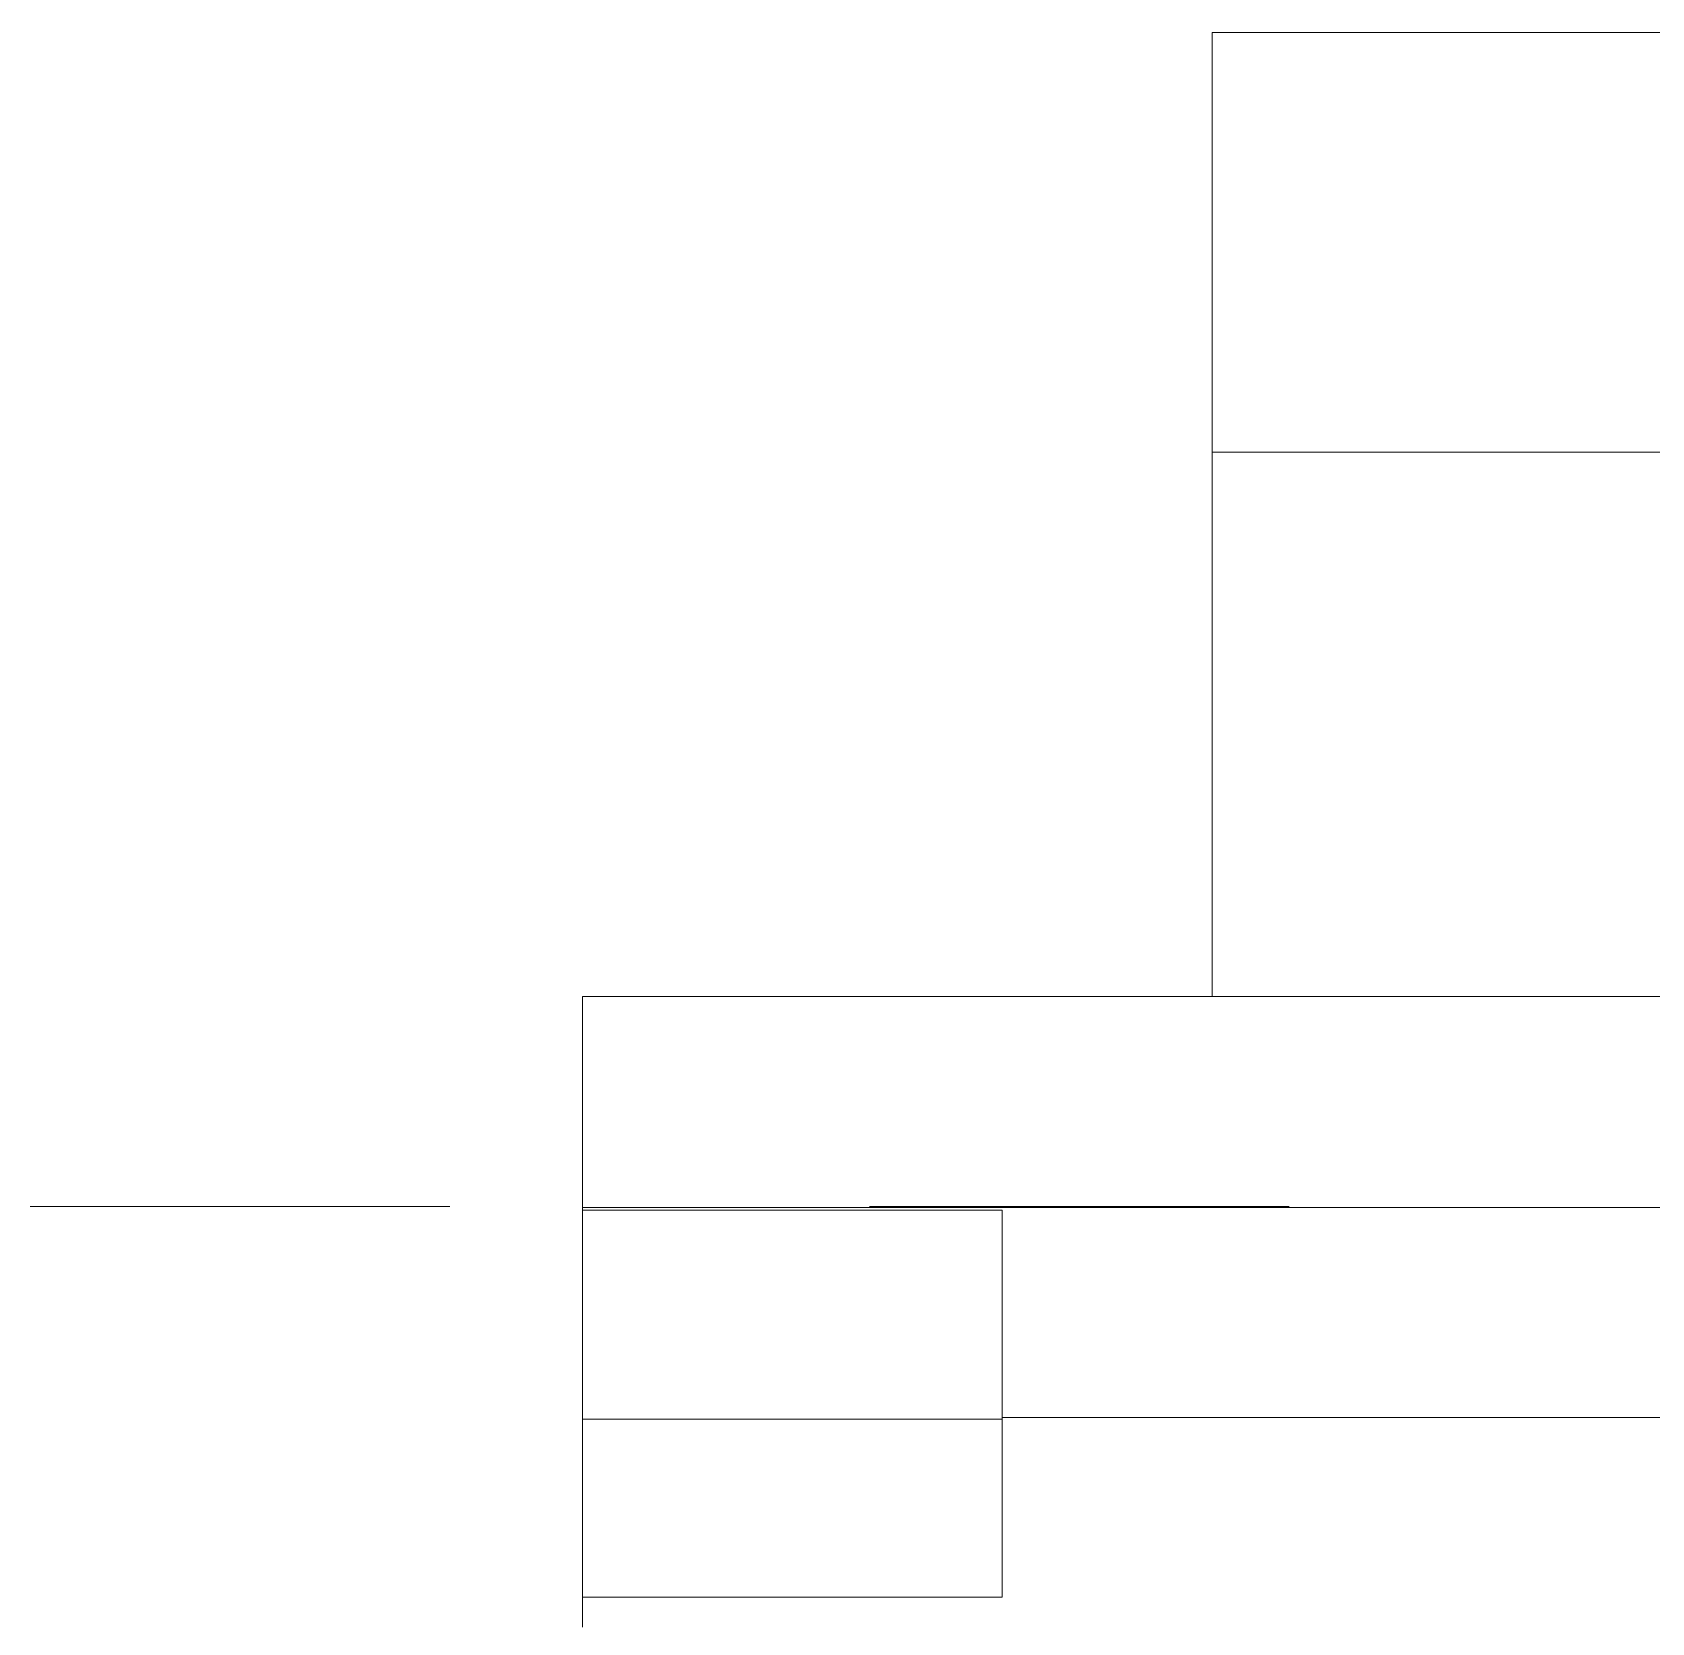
# Model space of a CAD drawing. Header units: metres. Extents: x 10.2 to 20.8, y -0.2 to 6.6.
# Drawn here: x 13.9839 to 14.3697, y 2.8211 to 3.2 of the extents above; entities that cross this region are included whole.
import ezdxf

# ---------------------------------------------------------------- set-up
doc = ezdxf.new("R2010")
doc.units = ezdxf.units.M
doc.linetypes.add('_Pontos', pattern=[0.002, 0, -0.002])
for name, color, linetype, lineweight in [('Modelos genéricos', 7, 'Continuous', 5), ('Níveis', 10, 'Continuous', 9), ('Quadro estrutural', 7, 'Continuous', 5), ('Telhados', 7, 'Continuous', 5)]:
    doc.layers.add(name, color=color, linetype=linetype, lineweight=lineweight)

# ---------------------------------------------------------------- blocks, each defined once
blk = doc.blocks.new('Churrasqueira - Tipo 1-3141361-Corte 3')
at = {"layer": 'Modelos genéricos', "color": 250}
for p, q in [((14.265, 3.2), (15.065, 3.2)), ((14.265, 3.2), (14.265, 3.1)), ((14.265, 3.1), (14.265, 2.97025)), ((15.065, 3.1), (14.265, 3.1))]:
    blk.add_line(p, q, dxfattribs=at)

msp = doc.modelspace()

# ---------------------------------------------------------------- linework, layer by layer
at = {"layer": 'Níveis', "color": 9, "linetype": '_Pontos'}
msp.add_line((10.18341, 2.92025), (20.71446, 2.92025), dxfattribs=at)
at = {"layer": 'Quadro estrutural', "color": 250}
for p, q in [((14.115, 2.91937), (14.115, 2.86962)), ((14.215, 2.91937), (14.115, 2.91937)), ((14.215, 2.86962), (14.215, 2.91937)), ((14.115, 2.86962), (14.215, 2.86962)), ((14.115, 2.86962), (14.115, 2.82717)), ((14.215, 2.87), (14.43026, 2.87)), ((14.215, 2.86962), (14.215, 2.82717)), ((14.115, 2.82), (14.115, 2.82717)), ((14.215, 2.82717), (14.115, 2.82717))]:
    msp.add_line(p, q, dxfattribs=at)
at = {"layer": 'Telhados', "color": 250}
for p, q in [((14.65202, 2.97025), (14.115, 2.97025)), ((14.115, 2.97025), (14.115, 2.91937)), ((14.115, 2.92), (18.235, 2.92))]:
    msp.add_line(p, q, dxfattribs=at)

# ---------------------------------------------------------------- block references
at = {"layer": 'Modelos genéricos', "color": 250}
msp.add_blockref('Churrasqueira - Tipo 1-3141361-Corte 3', (0, 0), dxfattribs=at)

doc.saveas('drawing.dxf')
